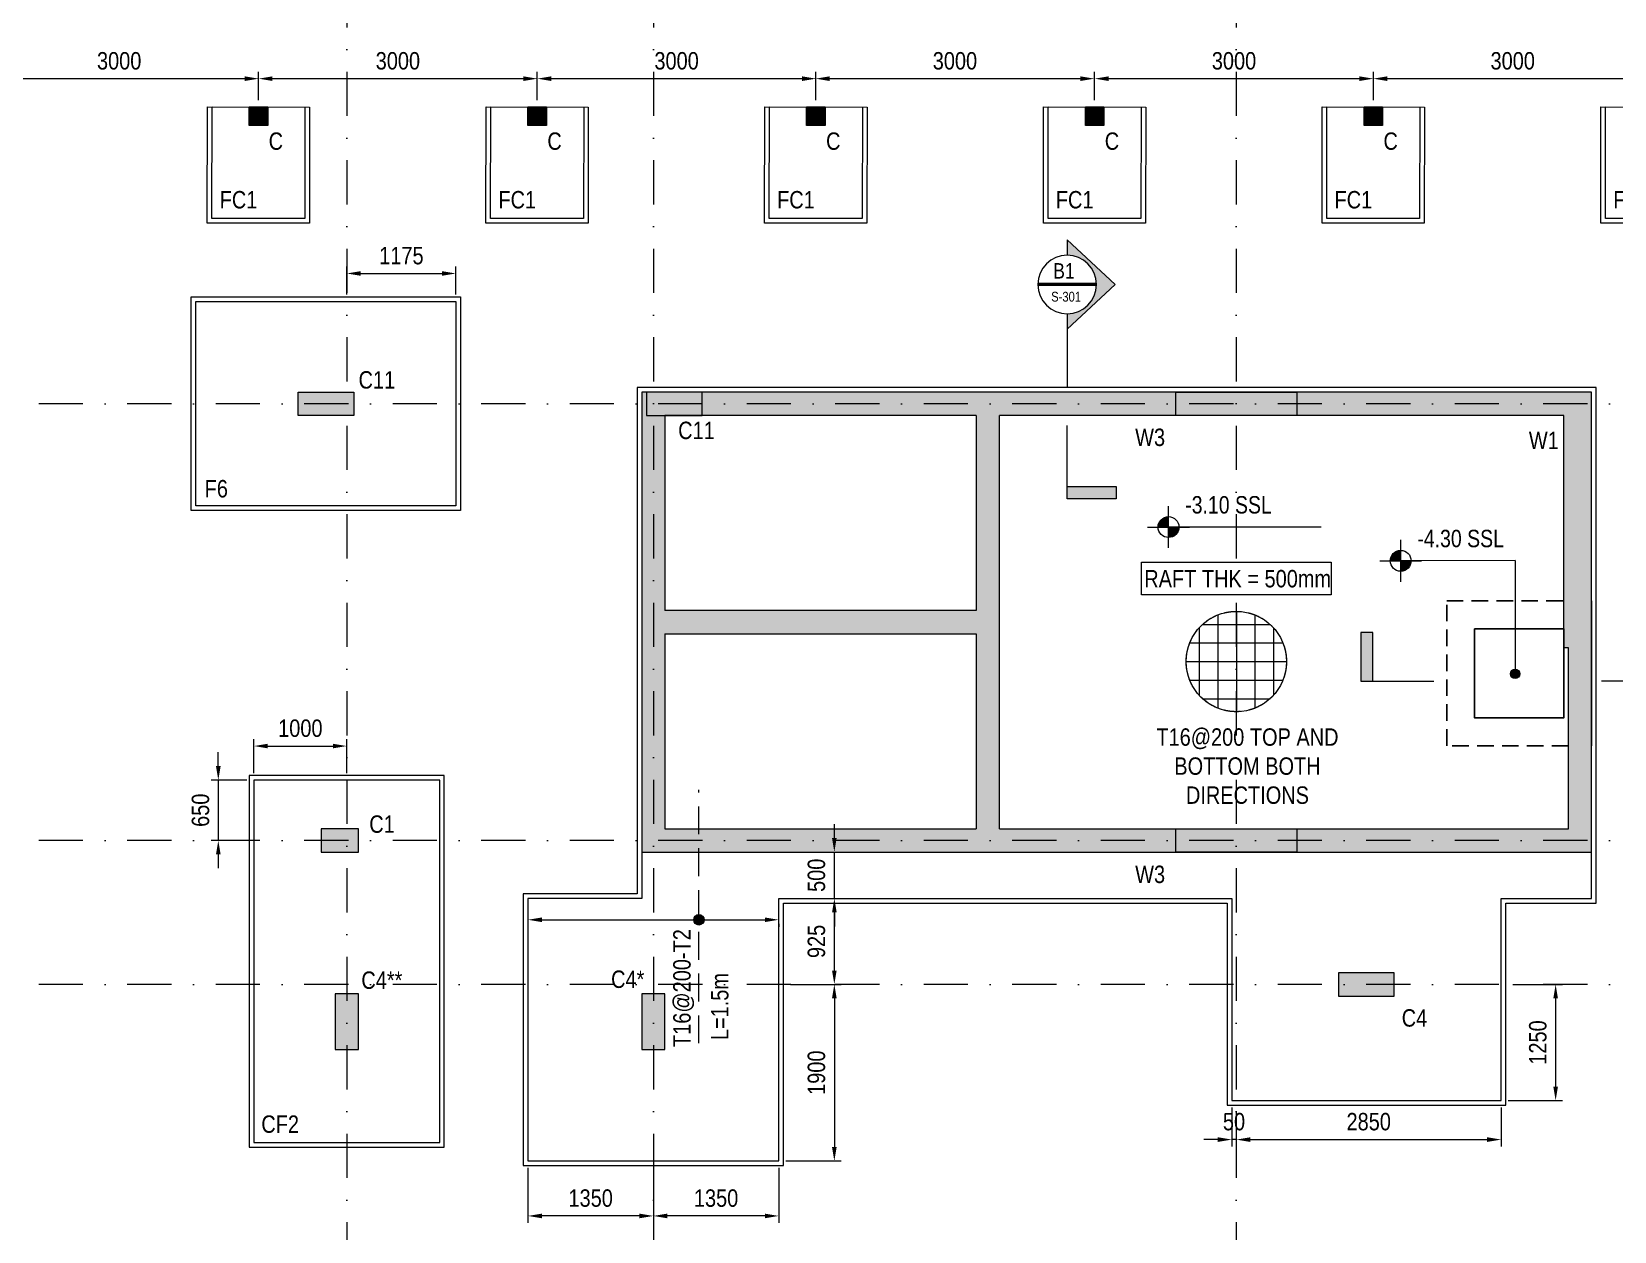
# Model space of a CAD drawing. Header units: millimetres. Extents: x -2277 to 53904, y -32032 to 20357.
# Drawn here: x 17458 to 34494, y -12128 to 786 of the extents above; entities that cross this region are included whole.
import ezdxf
from ezdxf.enums import TextEntityAlignment as Align

# ---------------------------------------------------------------- set-up
doc = ezdxf.new("R2010")
doc.units = ezdxf.units.MM
doc.header["$LTSCALE"] = 75
for name, pattern in [('Dash', [6, 3, -3]), ('DASHDOT2', [12.7, 6.35, -3.175, 0, -3.175]), ('Dot & Dashed', [502.708322, 238.125, -132.291667, 0, -132.291655]), ('Hidden', [6, 4, -2]), ('Hidden 1_16_', [2.38125, 1.5875, -0.79375]), ('Hidden 3_32_', [3.571875, 2.38125, -1.190625])]:
    doc.linetypes.add(name, pattern=pattern)
for name, color, linetype in [('00_A_GRIDS.3D', 1, 'Continuous'), ('02_A_GRIDS.3D', 1, 'Continuous'), ('F7', 7, 'Continuous'), ('S-SLAB', 3, 'Continuous')]:
    doc.layers.add(name, color=color, linetype=linetype)
for name, color, linetype, lineweight in [('A-ANNO-DIMS', 211, 'Continuous', 9), ('A-ANNO-NOTE', 131, 'Continuous', 9), ('A-DETL', 90, 'Continuous', 9), ('A-DETL-GENF', 92, 'Continuous', 9), ('A-DETL-HDLN', 90, 'Hidden 3_32_', 9), ('A-DETL-THIN', 151, 'Continuous', 9), ('A-WALL-HDLN', 110, 'Dash', 13), ('G-ANNO-DIMS', 111, 'Continuous', 9), ('G-ANNO-SYMB', 111, 'Continuous', 9), ('G-ANNO-TEXT', 231, 'Continuous', 9), ('S- FOUNDTION', 2, 'Continuous', 9), ('S-BEAM-IDEN', 2, 'Continuous', 9), ('S-COL', 3, 'Continuous', 13), ('S-COLS-IDEN', 171, 'Continuous', 9), ('S-HATCH', 8, 'Continuous', 9), ('S-PLAIN CONCRETE', 1, 'Continuous', 9), ('TXT', 11, 'Continuous', 9)]:
    doc.layers.add(name, color=color, linetype=linetype, lineweight=lineweight)
doc.styles.add('Arial', font='arial.ttf', dxfattribs={"width": 0.8, "height": 187.5})
doc.styles.add('Arial Narrow', font='ARIALN.TTF', dxfattribs={"height": 187.5})
doc.styles.add('Arial Narrow_1', font='ARIALN.TTF', dxfattribs={"height": 187.5})
doc.styles.add('Arial Narrow_2', font='ARIALN.TTF', dxfattribs={"height": 262.5})
doc.styles.add('GENERATED_STYLE_3', font='arial.ttf', dxfattribs={"width": 0.8})
doc.dimstyles.new('WYE_STANDARD_-_2_5mm', dxfattribs={"dimscale": 304.8, "dimtxt": 187.5, "dimasz": 0.492126, "dimexe": 0.246063, "dimexo": 0.246063, "dimgap": 0.9, "dimtad": 0, "dimdec": 0, "dimzin": 0, "dimdsep": 46, "dimtxsty": 'Arial Narrow_1', "dimcen": 0.09, "dimazin": 0, "dimtfac": 1, "dimtdec": 0, "dimtix": 1, "dimtmove": 0, "dimatfit": 3, "dimfxl": 1, "dimtvp": 1, "dimtolj": 1, "dimtzin": 0, "dimlwd": 13, "dimlwe": 13, "dimarcsym": 2})

# ---------------------------------------------------------------- blocks, each defined once
blk = doc.blocks.new('Spot Elevations - WYE_Spot Elevation - Target Filled-619581-VILLA E - FIRST FLOOR')
at = {"layer": 'G-ANNO-DIMS'}
h = blk.add_hatch(color=256, dxfattribs=at)
edge = h.paths.add_edge_path(flags=0)
edge.add_line((0, 0), (-1.5, 0))
edge.add_arc((0, 0), 1.5, 90, 180, ccw=False)
edge.add_line((0, 1.5), (0, 0))
h = blk.add_hatch(color=256, dxfattribs=at)
edge = h.paths.add_edge_path(flags=0)
edge.add_line((0, 0), (1.5, 0))
edge.add_arc((0, 0), 1.5, 270, 360, ccw=False)
edge.add_line((0, -1.5), (0, 0))
for p, q in [((0, -3), (0, 3)), ((-3, 0), (3.01, 0))]:
    blk.add_line(p, q, dxfattribs=at)
blk.add_circle((0, 0), 1.5, dxfattribs=at)
blk = doc.blocks.new('Section - SECTION_HEAD-614868-VILLA E - FOUNDATION')
at = {"layer": 'G-ANNO-SYMB'}
h = blk.add_hatch(color=256, dxfattribs=at)
edge = h.paths.add_edge_path(flags=0)
edge.add_line((-11.86, 0), (-15.02, 0))
edge.add_line((-15.02, 0), (-5.86, 9.83))
edge.add_line((-5.86, 9.83), (3.31, 0))
edge.add_line((3.31, 0), (0.14, 0))
edge.add_arc((-5.86, 0), 6, 0, 180)
for p, q in [((-5.86, 9.83), (-15.02, 0)), ((3.31, 0), (-5.86, 9.83)), ((-15.02, 0), (-11.86, 0)), ((0.14, 0), (15.14, 0)), ((0.14, 0), (3.31, 0))]:
    blk.add_line(p, q, dxfattribs=at)
for start, end in [(0, 180), (0, 180), (180, 0)]:
    blk.add_arc((-5.86, 0), 6, start, end, dxfattribs=at)
blk = doc.blocks.new('Section - SECTION_TAIL-616140-VILLA E - FOUNDATION')
at = {"layer": 'G-ANNO-SYMB'}
blk.add_hatch(color=256, dxfattribs=at).paths.add_polyline_path([(-12.5, 0), (-15, 0), (-15, 10), (-12.5, 10)], flags=0)
for p, q in [((-12.5, 10), (-15, 10)), ((-15, 10), (-15, 0)), ((-12.5, 0), (-12.5, 10)), ((-15, 0), (0, 0)), ((-15, 0), (-12.5, 0))]:
    blk.add_line(p, q, dxfattribs=at)
blk = doc.blocks.new('163')
at = {"layer": 'A-DETL'}
for p, q in [((5280, 13162), (5280, 12162)), ((5480, 13202), (5480, 12122)), ((5680, 13162), (5680, 12162)), ((5080, 13025), (5080, 12299)), ((5117, 13062), (5843, 13062)), ((5880, 13025), (5880, 12299)), ((4978, 12862), (5980, 12862)), ((4940, 12662), (6020, 12662)), ((4980, 12462), (5980, 12462)), ((5117, 12262), (5843, 12262))]:
    blk.add_line(p, q, dxfattribs=at)
at = {"layer": 'A-DETL-HDLN'}
blk.add_circle((5480, 12662), 540, dxfattribs=at)
at = {"layer": 'A-DETL-THIN'}
blk.add_circle((5480, 12662), 540, dxfattribs=at)
at = {"layer": 'A-WALL-HDLN', "linetype": 'Hidden 1_16_'}
for p, q in [((5280, 13162), (5280, 12162)), ((5480, 13202), (5480, 12122)), ((5680, 13162), (5680, 12162)), ((5080, 13025), (5080, 12299)), ((5117, 13062), (5843, 13062)), ((5880, 13025), (5880, 12299)), ((4978, 12862), (5980, 12862)), ((4940, 12662), (6020, 12662)), ((4980, 12462), (5980, 12462)), ((5117, 12262), (5843, 12262))]:
    blk.add_line(p, q, dxfattribs=at)
at = {"layer": 'G-ANNO-TEXT', "color": 7, "lineweight": 13, "insert": (4607, 11943), "char_height": 187.5, "width": 1985.48, "attachment_point": 1, "style": 'Arial Narrow_2'}
blk.add_mtext('\\pxqc;T16@200 TOP AND BOTTOM BOTH DIRECTIONS', dxfattribs=at)
blk = doc.blocks.new('Standard grid marker')
at = {"layer": '00_A_GRIDS.3D', "linetype": 'DASHDOT2', "lineweight": 0}
blk.add_line((1000, 0), (33692, 0), dxfattribs=at)
at = {"layer": '00_A_GRIDS.3D', "lineweight": 0, "style": 'GENERATED_STYLE_3'}
for tag, p in [('AC_MarkerText_1_0', (-464, -51)), ('AC_MarkerText_1_1', (34828, -51))]:
    blk.add_attdef(tag, text='', height=225, rotation=90, dxfattribs=at).set_placement(p, align=Align.TOP_CENTER)
blk = doc.blocks.new('Standard grid marker_2')
at = {"layer": '00_A_GRIDS.3D', "linetype": 'DASHDOT2', "lineweight": 0}
blk.add_line((1000, 0), (53981, 0), dxfattribs=at)
at = {"layer": '00_A_GRIDS.3D', "lineweight": 0, "style": 'GENERATED_STYLE_3'}
for tag, p in [('AC_MarkerText_1_0', (-300, -215)), ('AC_MarkerText_1_1', (55281, -215))]:
    blk.add_attdef(tag, text='', height=225, rotation=180, dxfattribs=at).set_placement(p, align=Align.TOP_CENTER)
blk = doc.blocks.new('*U34')
at = {"layer": 'S-HATCH'}
blk.add_hatch(color=256, dxfattribs=at).paths.add_polyline_path([(0, 100), (200, 100), (200, -100), (0, -100)])
at = {"layer": 'S-COL'}
blk.add_lwpolyline([(0, 100), (200, 100), (200, -100), (0, -100)], close=True, dxfattribs=at)
at = {"layer": 'S-COLS-IDEN', "insert": (209, -174), "char_height": 187, "width": 330.7, "attachment_point": 1, "rotation": 0, "style": 'Arial Narrow_1'}
blk.add_mtext('C', dxfattribs=at)
blk = doc.blocks.new('*U35')
at = {"layer": 'S-COL', "color": 0, "linetype": 'ByBlock', "lineweight": -2, "transparency": 16777216}
for p in [(19800, -125), (22800, -125), (25800, -125), (28800, -125), (31800, -125)]:
    blk.add_blockref('*U34', p, dxfattribs=at)
blk = doc.blocks.new('fcccc')
at = {"layer": 'S- FOUNDTION'}
blk.add_lwpolyline([(-9268, -6922), (-9268, -8122), (-10268, -8122), (-10268, -6922)], close=True, dxfattribs=at)
at = {"layer": 'S-PLAIN CONCRETE'}
blk.add_lwpolyline([(-9218, -6922), (-9218, -8172), (-10318, -8172), (-10318, -6922)], close=True, dxfattribs=at)
blk = doc.blocks.new('F1')
at = {"layer": 'S-SLAB', "color": 2, "rotation": 359.9088043548457}
blk.add_blockref('fcccc', (21060, 5640), dxfattribs=at)
at = {"layer": 'S-BEAM-IDEN', "lineweight": 20, "insert": (10863, -2170), "char_height": 187.5, "width": 360.76, "attachment_point": 1, "rotation": 359.9088, "style": 'Arial Narrow_1'}
blk.add_mtext('FC1', dxfattribs=at)
blk = doc.blocks.new('*U42')
at = {"layer": '02_A_GRIDS.3D', "rotation": 359.9999999169608}
blk.add_blockref('F1', (-11181, 1366), dxfattribs=at)
blk = doc.blocks.new('*U43')
at = {"layer": '02_A_GRIDS.3D', "color": 0, "linetype": 'ByBlock', "lineweight": -2, "transparency": 16777216}
for p in [(19800, -125), (22800, -125), (25800, -125), (28800, -125), (31800, -125), (34800, -125)]:
    blk.add_blockref('*U42', p, dxfattribs=at)
blk = doc.blocks.new('F7')
at = {"layer": 'S- FOUNDTION'}
blk.add_lwpolyline([(-11106, -14349), (-8906, -14349), (-8906, -17149), (-11106, -17149)], close=True, dxfattribs=at)
at = {"layer": 'S-PLAIN CONCRETE'}
blk.add_lwpolyline([(-11156, -14299), (-8856, -14299), (-8856, -17199), (-11156, -17199)], close=True, dxfattribs=at)
blk = doc.blocks.new('*D77')
at = {"layer": 'A-ANNO-DIMS', "color": 0, "lineweight": 13, "transparency": 16777216}
for p, q in [((19850, -7195), (19850, -6829)), ((20000, -6904), (20700, -6904)), ((20850, -7195), (20850, -6829))]:
    blk.add_line(p, q, dxfattribs=at)
at = {"layer": 'A-ANNO-DIMS', "color": 0, "transparency": 16777216}
for points in [[(20000, -6879), (20000, -6929), (19850, -6904)], [(20700, -6879), (20700, -6929), (20850, -6904)]]:
    blk.add_solid(points, dxfattribs=at)
at = {"layer": 'Defpoints', "color": 0, "transparency": 16777216}
for p in [(20850, -6904), (19850, -7270), (20850, -7270)]:
    blk.add_point(p, dxfattribs=at)
at = {"layer": 'A-ANNO-DIMS', "color": 0, "transparency": 16777216, "insert": (20350, -6713), "char_height": 187.5, "attachment_point": 5, "style": 'Arial Narrow_1'}
blk.add_mtext('\\A1;1000', dxfattribs=at)
blk = doc.blocks.new('*D78')
at = {"layer": 'A-ANNO-DIMS', "color": 0, "lineweight": 13, "transparency": 16777216}
for p, q in [((19467, -7120), (19467, -6970)), ((19775, -7270), (19392, -7270)), ((19467, -7270), (19467, -7920)), ((19775, -7920), (19392, -7920)), ((19467, -8070), (19467, -8220))]:
    blk.add_line(p, q, dxfattribs=at)
at = {"layer": 'A-ANNO-DIMS', "color": 0, "transparency": 16777216}
for points in [[(19442, -7120), (19492, -7120), (19467, -7270)], [(19442, -8070), (19492, -8070), (19467, -7920)]]:
    blk.add_solid(points, dxfattribs=at)
at = {"layer": 'Defpoints', "color": 0, "transparency": 16777216}
for p in [(19850, -7270), (19467, -7920), (19850, -7920)]:
    blk.add_point(p, dxfattribs=at)
at = {"layer": 'A-ANNO-DIMS', "color": 0, "transparency": 16777216, "insert": (19276, -7595), "char_height": 187.5, "attachment_point": 5, "rotation": 90, "style": 'Arial Narrow_1'}
blk.add_mtext('\\A1;650', dxfattribs=at)
blk = doc.blocks.new('*D79')
at = {"layer": 'A-ANNO-DIMS', "color": 0, "lineweight": 13, "transparency": 16777216}
for p, q in [((20850, -2045), (20850, -1742)), ((21000, -1817), (21875, -1817)), ((22025, -2045), (22025, -1742))]:
    blk.add_line(p, q, dxfattribs=at)
at = {"layer": 'A-ANNO-DIMS', "color": 0, "transparency": 16777216}
for points in [[(21000, -1792), (21000, -1842), (20850, -1817)], [(21875, -1792), (21875, -1842), (22025, -1817)]]:
    blk.add_solid(points, dxfattribs=at)
at = {"layer": 'Defpoints', "color": 0, "transparency": 16777216}
for p in [(22025, -1817), (20850, -2120), (22025, -2120)]:
    blk.add_point(p, dxfattribs=at)
at = {"layer": 'A-ANNO-DIMS', "color": 0, "transparency": 16777216, "insert": (21438, -1626), "char_height": 187.5, "attachment_point": 5, "style": 'Arial Narrow_1'}
blk.add_mtext('\\A1;1175', dxfattribs=at)
blk = doc.blocks.new('*D85')
at = {"layer": 'A-ANNO-DIMS', "color": 0, "lineweight": 13, "transparency": 16777216}
for p, q in [((25625, -8545), (26173, -8545)), ((26098, -9320), (26098, -8695)), ((25625, -9470), (26173, -9470))]:
    blk.add_line(p, q, dxfattribs=at)
at = {"layer": 'A-ANNO-DIMS', "color": 0, "transparency": 16777216}
for points in [[(26073, -8695), (26123, -8695), (26098, -8545)], [(26073, -9320), (26123, -9320), (26098, -9470)]]:
    blk.add_solid(points, dxfattribs=at)
at = {"layer": 'Defpoints', "color": 0, "transparency": 16777216}
for p in [(25550, -8545), (26098, -8545), (25550, -9470)]:
    blk.add_point(p, dxfattribs=at)
at = {"layer": 'A-ANNO-DIMS', "color": 0, "transparency": 16777216, "insert": (25906, -9007), "char_height": 187.5, "attachment_point": 5, "rotation": 90, "style": 'Arial Narrow_1'}
blk.add_mtext('\\A1;925', dxfattribs=at)
blk = doc.blocks.new('*D86')
at = {"layer": 'A-ANNO-DIMS', "color": 0, "lineweight": 13, "transparency": 16777216}
for p, q in [((25974, -9470), (26173, -9470)), ((26098, -9620), (26098, -11220)), ((25575, -11370), (26173, -11370))]:
    blk.add_line(p, q, dxfattribs=at)
at = {"layer": 'A-ANNO-DIMS', "color": 0, "transparency": 16777216}
for points in [[(26073, -9620), (26123, -9620), (26098, -9470)], [(26073, -11220), (26123, -11220), (26098, -11370)]]:
    blk.add_solid(points, dxfattribs=at)
at = {"layer": 'Defpoints', "color": 0, "transparency": 16777216}
for p in [(25899, -9470), (25500, -11370), (26098, -11370)]:
    blk.add_point(p, dxfattribs=at)
at = {"layer": 'A-ANNO-DIMS', "color": 0, "transparency": 16777216, "insert": (25906, -10420), "char_height": 187.5, "attachment_point": 5, "rotation": 90, "style": 'Arial Narrow_1'}
blk.add_mtext('\\A1;1900', dxfattribs=at)
blk = doc.blocks.new('*D87')
at = {"layer": 'A-ANNO-DIMS', "color": 0, "lineweight": 13, "transparency": 16777216}
for p, q in [((24150, -11445), (24150, -12037)), ((25500, -11445), (25500, -12037)), ((25350, -11962), (24300, -11962))]:
    blk.add_line(p, q, dxfattribs=at)
at = {"layer": 'A-ANNO-DIMS', "color": 0, "transparency": 16777216}
for points in [[(24300, -11937), (24300, -11987), (24150, -11962)], [(25350, -11937), (25350, -11987), (25500, -11962)]]:
    blk.add_solid(points, dxfattribs=at)
at = {"layer": 'Defpoints', "color": 0, "transparency": 16777216}
for p in [(24150, -11370), (25500, -11370), (24150, -11962)]:
    blk.add_point(p, dxfattribs=at)
at = {"layer": 'A-ANNO-DIMS', "color": 0, "transparency": 16777216, "insert": (24825, -11771), "char_height": 187.5, "attachment_point": 5, "style": 'Arial Narrow_1'}
blk.add_mtext('\\A1;1350', dxfattribs=at)
blk = doc.blocks.new('*D88')
at = {"layer": 'A-ANNO-DIMS', "color": 0, "lineweight": 13, "transparency": 16777216}
for p, q in [((22800, -11445), (22800, -12037)), ((24150, -11495), (24150, -12037)), ((24000, -11962), (22950, -11962))]:
    blk.add_line(p, q, dxfattribs=at)
at = {"layer": 'A-ANNO-DIMS', "color": 0, "transparency": 16777216}
for points in [[(22950, -11937), (22950, -11987), (22800, -11962)], [(24000, -11937), (24000, -11987), (24150, -11962)]]:
    blk.add_solid(points, dxfattribs=at)
at = {"layer": 'Defpoints', "color": 0, "transparency": 16777216}
for p in [(22800, -11370), (24150, -11420), (22800, -11962)]:
    blk.add_point(p, dxfattribs=at)
at = {"layer": 'A-ANNO-DIMS', "color": 0, "transparency": 16777216, "insert": (23475, -11771), "char_height": 187.5, "attachment_point": 5, "style": 'Arial Narrow_1'}
blk.add_mtext('\\A1;1350', dxfattribs=at)
blk = doc.blocks.new('*D89')
at = {"layer": 'A-ANNO-DIMS', "color": 0, "lineweight": 13, "transparency": 16777216}
for p, q in [((33400, -9470), (33937, -9470)), ((33862, -9620), (33862, -10570)), ((33350, -10720), (33937, -10720))]:
    blk.add_line(p, q, dxfattribs=at)
at = {"layer": 'A-ANNO-DIMS', "color": 0, "transparency": 16777216}
for points in [[(33837, -9620), (33887, -9620), (33862, -9470)], [(33837, -10570), (33887, -10570), (33862, -10720)]]:
    blk.add_solid(points, dxfattribs=at)
at = {"layer": 'Defpoints', "color": 0, "transparency": 16777216}
for p in [(33325, -9470), (33275, -10720), (33862, -10720)]:
    blk.add_point(p, dxfattribs=at)
at = {"layer": 'A-ANNO-DIMS', "color": 0, "transparency": 16777216, "insert": (33671, -10095), "char_height": 187.5, "attachment_point": 5, "rotation": 90, "style": 'Arial Narrow_1'}
blk.add_mtext('\\A1;1250', dxfattribs=at)
blk = doc.blocks.new('*D90')
at = {"layer": 'A-ANNO-DIMS', "color": 0, "lineweight": 13, "transparency": 16777216}
for p, q in [((30375, -10795), (30375, -11215)), ((30425, -10845), (30425, -11215)), ((30225, -11140), (30075, -11140)), ((30425, -11140), (30375, -11140)), ((30575, -11140), (30725, -11140))]:
    blk.add_line(p, q, dxfattribs=at)
at = {"layer": 'A-ANNO-DIMS', "color": 0, "transparency": 16777216}
for points in [[(30225, -11115), (30225, -11165), (30375, -11140)], [(30575, -11115), (30575, -11165), (30425, -11140)]]:
    blk.add_solid(points, dxfattribs=at)
at = {"layer": 'Defpoints', "color": 0, "transparency": 16777216}
for p in [(30375, -10720), (30425, -10770), (30375, -11140)]:
    blk.add_point(p, dxfattribs=at)
at = {"layer": 'A-ANNO-DIMS', "color": 0, "transparency": 16777216, "insert": (30400, -10948), "char_height": 187.5, "attachment_point": 5, "style": 'Arial Narrow_1'}
blk.add_mtext('\\A1;50', dxfattribs=at)
blk = doc.blocks.new('*D91')
at = {"layer": 'A-ANNO-DIMS', "color": 0, "lineweight": 13, "transparency": 16777216}
for p, q in [((33275, -10795), (33275, -11215)), ((30575, -11140), (33125, -11140))]:
    blk.add_line(p, q, dxfattribs=at)
at = {"layer": 'A-ANNO-DIMS', "color": 0, "transparency": 16777216}
for points in [[(30575, -11115), (30575, -11165), (30425, -11140)], [(33125, -11115), (33125, -11165), (33275, -11140)]]:
    blk.add_solid(points, dxfattribs=at)
at = {"layer": 'Defpoints', "color": 0, "transparency": 16777216}
for p in [(33275, -10720), (30425, -11140), (33275, -11140)]:
    blk.add_point(p, dxfattribs=at)
at = {"layer": 'A-ANNO-DIMS', "color": 0, "transparency": 16777216, "insert": (31850, -10948), "char_height": 187.5, "attachment_point": 5, "style": 'Arial Narrow_1'}
blk.add_mtext('\\A1;2850', dxfattribs=at)
blk = doc.blocks.new('*D92')
at = {"layer": 'A-ANNO-DIMS', "color": 0, "lineweight": 13, "transparency": 16777216}
for p, q in [((26098, -7895), (26098, -7745)), ((26098, -8545), (26098, -8045)), ((26098, -8695), (26098, -8845))]:
    blk.add_line(p, q, dxfattribs=at)
at = {"layer": 'A-ANNO-DIMS', "color": 0, "transparency": 16777216}
for points in [[(26073, -7895), (26123, -7895), (26098, -8045)], [(26073, -8695), (26123, -8695), (26098, -8545)]]:
    blk.add_solid(points, dxfattribs=at)
at = {"layer": 'Defpoints', "color": 0, "transparency": 16777216}
for p in [(26098, -8045), (26098, -8045), (26098, -8545)]:
    blk.add_point(p, dxfattribs=at)
at = {"layer": 'A-ANNO-DIMS', "color": 0, "transparency": 16777216, "insert": (25906, -8295), "char_height": 187.5, "attachment_point": 5, "rotation": 90, "style": 'Arial Narrow_1'}
blk.add_mtext('\\A1;500', dxfattribs=at)
blk = doc.blocks.new('*D112')
at = {"layer": 'A-ANNO-DIMS', "color": 0, "lineweight": 13, "transparency": 16777216}
for p, q in [((16900, 50), (16900, 355)), ((19900, 50), (19900, 355)), ((17050, 280), (19750, 280))]:
    blk.add_line(p, q, dxfattribs=at)
at = {"layer": 'A-ANNO-DIMS', "color": 0, "transparency": 16777216}
for points in [[(17050, 305), (17050, 255), (16900, 280)], [(19750, 305), (19750, 255), (19900, 280)]]:
    blk.add_solid(points, dxfattribs=at)
at = {"layer": 'Defpoints', "color": 0, "transparency": 16777216}
for p in [(19900, 280), (16900, -25), (19900, -25)]:
    blk.add_point(p, dxfattribs=at)
at = {"layer": 'A-ANNO-DIMS', "color": 0, "transparency": 16777216, "insert": (18400, 471), "char_height": 187.5, "attachment_point": 5, "style": 'Arial Narrow_1'}
blk.add_mtext('\\A1;3000', dxfattribs=at)
blk = doc.blocks.new('*D113')
at = {"layer": 'A-ANNO-DIMS', "color": 0, "lineweight": 13, "transparency": 16777216}
for p, q in [((19900, 50), (19900, 355)), ((22900, 50), (22900, 355)), ((20050, 280), (22750, 280))]:
    blk.add_line(p, q, dxfattribs=at)
at = {"layer": 'A-ANNO-DIMS', "color": 0, "transparency": 16777216}
for points in [[(20050, 305), (20050, 255), (19900, 280)], [(22750, 305), (22750, 255), (22900, 280)]]:
    blk.add_solid(points, dxfattribs=at)
at = {"layer": 'Defpoints', "color": 0, "transparency": 16777216}
for p in [(22900, 280), (19900, -25), (22900, -25)]:
    blk.add_point(p, dxfattribs=at)
at = {"layer": 'A-ANNO-DIMS', "color": 0, "transparency": 16777216, "insert": (21400, 471), "char_height": 187.5, "attachment_point": 5, "style": 'Arial Narrow_1'}
blk.add_mtext('\\A1;3000', dxfattribs=at)
blk = doc.blocks.new('*D114')
at = {"layer": 'A-ANNO-DIMS', "color": 0, "lineweight": 13, "transparency": 16777216}
for p, q in [((22900, 50), (22900, 355)), ((25900, 50), (25900, 355)), ((23050, 280), (25750, 280))]:
    blk.add_line(p, q, dxfattribs=at)
at = {"layer": 'A-ANNO-DIMS', "color": 0, "transparency": 16777216}
for points in [[(23050, 305), (23050, 255), (22900, 280)], [(25750, 305), (25750, 255), (25900, 280)]]:
    blk.add_solid(points, dxfattribs=at)
at = {"layer": 'Defpoints', "color": 0, "transparency": 16777216}
for p in [(25900, 280), (22900, -25), (25900, -25)]:
    blk.add_point(p, dxfattribs=at)
at = {"layer": 'A-ANNO-DIMS', "color": 0, "transparency": 16777216, "insert": (24400, 471), "char_height": 187.5, "attachment_point": 5, "style": 'Arial Narrow_1'}
blk.add_mtext('\\A1;3000', dxfattribs=at)
blk = doc.blocks.new('*D115')
at = {"layer": 'A-ANNO-DIMS', "color": 0, "lineweight": 13, "transparency": 16777216}
for p, q in [((25896, 239), (25896, 205)), ((26046, 280), (28746, 280)), ((28896, 239), (28896, 205))]:
    blk.add_line(p, q, dxfattribs=at)
at = {"layer": 'A-ANNO-DIMS', "color": 0, "transparency": 16777216}
for points in [[(26046, 305), (26046, 255), (25896, 280)], [(28746, 305), (28746, 255), (28896, 280)]]:
    blk.add_solid(points, dxfattribs=at)
at = {"layer": 'Defpoints', "color": 0, "transparency": 16777216}
for p in [(25896, 314), (28896, 314), (28896, 280)]:
    blk.add_point(p, dxfattribs=at)
at = {"layer": 'A-ANNO-DIMS', "color": 0, "transparency": 16777216, "insert": (27396, 471), "char_height": 187.5, "attachment_point": 5, "style": 'Arial Narrow_1'}
blk.add_mtext('\\A1;3000', dxfattribs=at)
blk = doc.blocks.new('*D116')
at = {"layer": 'A-ANNO-DIMS', "color": 0, "lineweight": 13, "transparency": 16777216}
for p, q in [((28900, 50), (28900, 355)), ((31900, 50), (31900, 355)), ((29050, 280), (31750, 280))]:
    blk.add_line(p, q, dxfattribs=at)
at = {"layer": 'A-ANNO-DIMS', "color": 0, "transparency": 16777216}
for points in [[(29050, 305), (29050, 255), (28900, 280)], [(31750, 305), (31750, 255), (31900, 280)]]:
    blk.add_solid(points, dxfattribs=at)
at = {"layer": 'Defpoints', "color": 0, "transparency": 16777216}
for p in [(31900, 280), (28900, -25), (31900, -25)]:
    blk.add_point(p, dxfattribs=at)
at = {"layer": 'A-ANNO-DIMS', "color": 0, "transparency": 16777216, "insert": (30400, 471), "char_height": 187.5, "attachment_point": 5, "style": 'Arial Narrow_1'}
blk.add_mtext('\\A1;3000', dxfattribs=at)
blk = doc.blocks.new('*D117')
at = {"layer": 'A-ANNO-DIMS', "color": 0, "lineweight": 13, "transparency": 16777216}
for p, q in [((31900, 50), (31900, 355)), ((34900, 50), (34900, 355)), ((32050, 280), (34750, 280))]:
    blk.add_line(p, q, dxfattribs=at)
at = {"layer": 'A-ANNO-DIMS', "color": 0, "transparency": 16777216}
for points in [[(32050, 305), (32050, 255), (31900, 280)], [(34750, 305), (34750, 255), (34900, 280)]]:
    blk.add_solid(points, dxfattribs=at)
at = {"layer": 'Defpoints', "color": 0, "transparency": 16777216}
for p in [(34900, 280), (31900, -25), (34900, -25)]:
    blk.add_point(p, dxfattribs=at)
at = {"layer": 'A-ANNO-DIMS', "color": 0, "transparency": 16777216, "insert": (33400, 471), "char_height": 187.5, "attachment_point": 5, "style": 'Arial Narrow_1'}
blk.add_mtext('\\A1;3000', dxfattribs=at)
blk = doc.blocks.new('*D150')
at = {"layer": 'A-DETL-GENF', "color": 0, "lineweight": 13, "transparency": 16777216}
for p, q in [((22800, -8818), (22800, -8849)), ((22950, -8774), (25350, -8774)), ((25500, -8818), (25500, -8849))]:
    blk.add_line(p, q, dxfattribs=at)
at = {"layer": 'A-DETL-GENF', "color": 0, "transparency": 16777216}
for points in [[(22950, -8749), (22950, -8799), (22800, -8774)], [(25350, -8749), (25350, -8799), (25500, -8774)]]:
    blk.add_solid(points, dxfattribs=at)
at = {"layer": 'Defpoints', "color": 0, "transparency": 16777216}
for p in [(22800, -8743), (25500, -8743), (25500, -8774)]:
    blk.add_point(p, dxfattribs=at)
blk = doc.blocks.new('DONAT')
at = {"layer": 'A-ANNO-NOTE'}
blk.add_hatch(color=256, dxfattribs=at).paths.add_polyline_path([(-10861, -13734), (-10856, -13734), (-10847, -13733), (-10835, -13728), (-10827, -13724), (-10818, -13716), (-10812, -13708), (-10806, -13695), (-10804, -13686), (-10803, -13674), (-10805, -13664), (-10807, -13658), (-10809, -13652), (-10814, -13644), (-10823, -13635), (-10833, -13628), (-10843, -13624), (-10854, -13622), (-10869, -13622), (-10882, -13627), (-10888, -13630), (-10898, -13637), (-10904, -13643), (-10909, -13652), (-10914, -13664), (-10915, -13669), (-10915, -13681), (-10914, -13691), (-10908, -13705), (-10905, -13711), (-10898, -13719), (-10890, -13725), (-10878, -13731), (-10871, -13733)], flags=0)
for radius, start, end in [(56.2, 90, 270), (56.2, 90, 270), (56.3, 270, 90), (56.3, 270, 90)]:
    blk.add_arc((-10859, -13678), radius, start, end, dxfattribs=at)

msp = doc.modelspace()

# ---------------------------------------------------------------- hatches: boundary and pattern name
at = {"layer": 'G-ANNO-DIMS'}
h = msp.add_hatch(color=256, dxfattribs=at)
h.dxf.hatch_style = 1
h.paths.add_polyline_path([(33475.7, -6127.2, 1), (33375.7, -6127.2, 1)])
at = {"layer": 'S-HATCH'}
for points in [[(20325, -3095), (20925, -3095), (20925, -3345), (20325, -3345)], [(24675, -3095), (24075, -3095), (24075, -3345), (24675, -3345)], [(29775, -3095.9), (31075, -3095.5), (31075, -3344.5), (29775, -3344.8)], [(27875, -3345), (27625, -3345), (27625, -3995), (27875, -3995)], [(27625, -3995), (27625, -7795), (27875, -7795), (27875, -3995)], [(24275, -5695), (27625, -5695), (27625, -5445), (24275, -5445)], [(20975, -8045.1), (20975, -7795.1), (20575, -7795.1), (20575, -8045.1)], [(31075, -8045), (29775, -8045), (29775, -7795), (31075, -7795)], [(32125, -9595.1), (32125, -9345.1), (31525, -9345.1), (31525, -9595.1)], [(20975, -9570), (20725, -9570), (20725, -10170), (20975, -10170)], [(24275, -9570), (24025, -9570), (24025, -10170), (24275, -10170)]]:
    msp.add_hatch(color=256, dxfattribs=at).paths.add_polyline_path(points)
h = msp.add_hatch(color=256, dxfattribs=at)
h.paths.add_polyline_path([(34249.6, -3095), (24025, -3095), (24025, -8045), (34249.6, -8045)])
h.paths.add_polyline_path([(33949.6, -5846), (33999.6, -5846), (33999.6, -7795), (24275, -7795), (24275, -3345), (33949.6, -3345)], flags=16)

# ---------------------------------------------------------------- linework, layer by layer
at = {"layer": 'A-DETL-GENF', "linetype": 'Hidden'}
msp.add_line((24640.6, -10103.6), (24640.6, -7374), dxfattribs=at)
at = {"layer": 'G-ANNO-DIMS'}
for p, q in [((29796.4, -4547), (29695.4, -4547)), ((31337.9, -4547), (29796.4, -4547)), ((32295, -4909.8), (32194, -4909.8)), ((33425.7, -4906.1), (32295, -4909.8)), ((33425.7, -4906.1), (33425.7, -6127.2))]:
    msp.add_line(p, q, dxfattribs=at)
msp.add_circle((33425.7, -6127.2), 50, dxfattribs=at)
at = {"layer": 'G-ANNO-SYMB', "lineweight": 50}
msp.add_line((28919.8, -1935.8), (28289.8, -1935.8), dxfattribs=at)
at = {"layer": 'S- FOUNDTION'}
msp.add_lwpolyline([(19850, -11170), (21850, -11170), (21850, -7270), (19850, -7270)], close=True, dxfattribs=at)
at = {"layer": 'S-COL'}
for points in [[(20325, -3095), (20925, -3095), (20925, -3345), (20325, -3345)], [(24025, -8045), (34249.6, -8045), (34249.6, -3095), (24025, -3095)], [(24675, -3095), (24075, -3095), (24075, -3345), (24675, -3345)], [(29775, -3095.9), (31075, -3095.5), (31075, -3344.5), (29775, -3344.8)], [(20975, -8045.1), (20975, -7795.1), (20575, -7795.1), (20575, -8045.1), (20975, -8045.1)], [(31075, -8045), (29775, -8045), (29775, -7795), (31075, -7795)], [(32125, -9595.1), (32125, -9345.1), (31525, -9345.1), (31525, -9595.1), (32125, -9595.1)], [(20975, -9570), (20725, -9570), (20725, -10170), (20975, -10170)], [(24275, -9570), (24025, -9570), (24025, -10170), (24275, -10170)]]:
    msp.add_lwpolyline(points, close=True, dxfattribs=at)
for points in [[(27625, -3345), (24275, -3345), (24275, -5445)], [(27625, -3345), (27625, -3995)], [(27875, -7795), (33999.6, -7795), (33999.6, -5846), (33949.6, -5846), (33949.6, -3345), (27875, -3345)], [(27875, -3995), (27875, -3345), (27875, -3345)], [(27625, -3995), (27625, -5445)], [(27875, -7795), (27875, -3995)], [(27625, -5445), (24275, -5445)], [(24275, -5695), (27625, -5695)], [(24275, -5695), (24275, -7795), (27625, -7795)], [(27625, -5695), (27625, -7795)]]:
    msp.add_lwpolyline(points, dxfattribs=at)
at = {"layer": 'S-PLAIN CONCRETE'}
msp.add_lwpolyline([(19800, -11220), (21900, -11220), (21900, -7220), (19800, -7220)], close=True, dxfattribs=at)
at = {"layer": 'S-SLAB', "linetype": 'Hidden 3_32_'}
msp.add_lwpolyline([(33999.6, -6900.8), (32689.6, -6900.8), (32689.6, -5340.8), (33949.6, -5340.8)], dxfattribs=at)
at = {"layer": 'S-SLAB'}
msp.add_lwpolyline([(34249.6, -5340.8), (34249.6, -5340.8), (34249.6, -6900.8)], dxfattribs=at)
msp.add_lwpolyline([(32989.6, -5640.8), (33949.6, -5640.8), (33949.6, -6600.8), (32989.6, -6600.8)], close=True, dxfattribs=at)
at = {"layer": 'TXT', "lineweight": 20, "flags": 128}
msp.add_lwpolyline([(29404.3, -4924.2), (31445.8, -4924.2), (31445.8, -5274.4), (29404.3, -5274.4)], close=True, dxfattribs=at)

# ---------------------------------------------------------------- block references
at = {"xscale": -1, "rotation": 180}
msp.add_blockref('DONAT', (35499.8, -22452.1), dxfattribs=at)
at = {"layer": '00_A_GRIDS.3D', "linetype": 'Continuous', "zscale": 1000, "rotation": 180}
for p in [(53303.8, -3220), (53303.8, -7920), (53303.8, -9470)]:
    msp.add_blockref('Standard grid marker_2', p, dxfattribs=at)
at = {"layer": '02_A_GRIDS.3D', "linetype": 'Dot & Dashed', "zscale": 1000, "rotation": 270}
for p in [(20850, 3259.6), (24150, 3259.6)]:
    msp.add_blockref('Standard grid marker', p, dxfattribs=at)
at = {"layer": '02_A_GRIDS.3D'}
msp.add_blockref('*U43', (0, 0), dxfattribs=at)
at = {"layer": 'A-DETL-GENF'}
msp.add_blockref('163', (24945.1, -18656.3), dxfattribs=at)
at = {"layer": 'F7', "rotation": 270}
msp.add_blockref('F7', (36374, -13225.6), dxfattribs=at)
at = {"layer": 'G-ANNO-DIMS', "xscale": 74.99999999999996, "yscale": 74.99999999999996, "zscale": 74.99999999999996}
for p in [(29695.4, -4547), (32194, -4909.8)]:
    msp.add_blockref('Spot Elevations - WYE_Spot Elevation - Target Filled-619581-VILLA E - FIRST FLOOR', p, dxfattribs=at)
at = {"layer": 'G-ANNO-SYMB', "extrusion": (0, 0, -1)}
for p, xscale, yscale, zscale, rotation in [((-28605, -2243.1), -52.49999999999998, 52.49999999999996, 52.49999999999996, 89.9320430661809), ((-35151.5, -6207.6), 52.49999999999998, 52.49999999999998, 52.49999999999998, 0.0679569338191175)]:
    msp.add_blockref('Section - SECTION_HEAD-614868-VILLA E - FOUNDATION', p, dxfattribs=dict(at, xscale=xscale, yscale=yscale, zscale=zscale, rotation=rotation))
at = {"layer": 'G-ANNO-SYMB'}
for p, xscale, yscale, zscale, rotation in [((28605.9, -3454.1), -52.49999999999996, 52.49999999999995, 52.49999999999995, 269.9992772087297), ((32551.4, -6206.7), 52.49999999999996, 52.49999999999996, 52.49999999999996, 0.0007227912702698093)]:
    msp.add_blockref('Section - SECTION_TAIL-616140-VILLA E - FOUNDATION', p, dxfattribs=dict(at, xscale=xscale, yscale=yscale, zscale=zscale, rotation=rotation))
at = {"layer": 'S-COL'}
msp.add_blockref('*U35', (0, 0), dxfattribs=at)

# ---------------------------------------------------------------- texts
at = {"layer": 'A-ANNO-NOTE', "char_height": 187.5, "width": 1948.101, "rotation": 90, "style": 'Arial Narrow'}
for s, insert, attachment_point in [('T16@200-T2', (24363.7, -10143.3), 1), ('L=1.5m', (24960.7, -10069.5), 7)]:
    msp.add_mtext(s, dxfattribs=dict(at, insert=insert, attachment_point=attachment_point))
at = {"layer": 'G-ANNO-SYMB', "lineweight": 30, "insert": (28685, -1706), "char_height": 165.37, "width": 126.881, "attachment_point": 3, "rotation": 359.99987, "style": 'Arial Narrow_1'}
msp.add_mtext('\\A1;B1', dxfattribs=at)
at = {"layer": 'G-ANNO-SYMB', "lineweight": 20, "insert": (28753.2, -2014.6), "char_height": 105, "width": 323.24, "attachment_point": 3, "rotation": 359.99987, "style": 'Arial Narrow_2'}
msp.add_mtext('S-301', dxfattribs=at)
at = {"layer": 'S-BEAM-IDEN', "lineweight": 20, "char_height": 187.5, "width": 360.759, "attachment_point": 1, "style": 'Arial Narrow_1'}
for s, insert in [('F6', (19320, -4040)), ('CF2', (19930, -10880))]:
    msp.add_mtext(s, dxfattribs=dict(at, insert=insert))
at = {"layer": 'S-COLS-IDEN', "char_height": 187.5, "width": 330.696, "attachment_point": 1, "style": 'Arial Narrow_1'}
for s, insert in [('C11', (20976.9, -2868.6)), ('C11', (24417.2, -3412.3)), ('W3', (29336.1, -3486.6)), ('W1', (33573.9, -3519.8)), ('C1', (21092.2, -7650.5)), ('W3', (29336.1, -8191)), ('C4**', (21006.8, -9330.4)), ('C4*', (23695.1, -9320.1)), ('C4', (32205.2, -9736.8))]:
    msp.add_mtext(s, dxfattribs=dict(at, insert=insert))
at = {"layer": 'TXT', "lineweight": 20, "insert": (29434, -5008.4), "char_height": 187.5, "width": 2423.1, "attachment_point": 1, "style": 'Arial Narrow_1'}
msp.add_mtext('RAFT THK = 500mm', dxfattribs=at)

# ---------------------------------------------------------------- dimensions: what is measured, and where the dimension line sits
at = {"layer": 'A-ANNO-DIMS'}
for base, p1, p2, picture, middle in [((19900, 280), (16900, -25), (19900, -25), '*D112', (18400, 471.5)), ((22900, 280), (19900, -25), (22900, -25), '*D113', (21400, 471.5)), ((25900, 280), (22900, -25), (25900, -25), '*D114', (24400, 471.5)), ((28896.2, 280), (25896.2, 313.6), (28896.2, 313.6), '*D115', (27396.2, 471.5)), ((31900, 280), (28900, -25), (31900, -25), '*D116', (30400, 471.5)), ((34900, 280), (31900, -25), (34900, -25), '*D117', (33400, 471.5)), ((22025, -1817.2), (20850, -2120), (22025, -2120), '*D79', (21437.5, -1625.7)), ((20850, -6904.5), (19850, -7270), (20850, -7270), '*D77', (20350, -6713)), ((30375, -11139.6), (30425, -10770), (30375, -10720), '*D90', (30400, -10948.2)), ((33275, -11139.6), (30425, -11139.6), (33275, -10720), '*D91', (31850, -10948.2)), ((22800, -11962.5), (24150, -11420), (22800, -11370), '*D88', (23475, -11771)), ((24150, -11962.5), (25500, -11370), (24150, -11370), '*D87', (24825, -11771))]:
    dim = msp.add_linear_dim(base=base, p1=p1, p2=p2, dimstyle='WYE_STANDARD_-_2_5mm', override={"dimpost": '<>'}, dxfattribs=at)
    dim.commit()
    dim.dimension.update_dxf_attribs({"geometry": picture, "text_midpoint": middle})
for base, p1, p2, picture, middle in [((19467.1, -7920), (19850, -7270), (19850, -7920), '*D78', (19275.7, -7595)), ((26097.8, -8045), (26097.8, -8545), (26097.8, -8045), '*D92', (25906.3, -8295)), ((26097.8, -8545), (25550, -9470), (25550, -8545), '*D85', (25906.3, -9007.5)), ((26097.8, -11370), (25898.9, -9470), (25500, -11370), '*D86', (25906.3, -10420)), ((33862.4, -10720), (33325, -9470), (33275, -10720), '*D89', (33670.9, -10095))]:
    dim = msp.add_linear_dim(base=base, p1=p1, p2=p2, angle=90, dimstyle='WYE_STANDARD_-_2_5mm', override={"dimpost": '<>'}, dxfattribs=at)
    dim.commit()
    dim.dimension.update_dxf_attribs({"geometry": picture, "text_midpoint": middle})
at = {"layer": 'A-DETL-GENF'}
dim = msp.add_linear_dim(base=(25500, -8774.4), p1=(22800, -8742.9), p2=(25500, -8742.9), text=' ', dimstyle='WYE_STANDARD_-_2_5mm', override={"dimpost": '<>', "dimfxl": 2160.698668}, dxfattribs=at)
dim.commit()
dim.dimension.update_dxf_attribs({"geometry": '*D150', "text_midpoint": (24150, -8774.4)})

# ---------------------------------------------------------------- next in the draw order: texts
at = {"layer": 'G-ANNO-DIMS', "insert": (29874.9, -4213.3), "char_height": 187.5, "width": 2143.95, "attachment_point": 1, "line_spacing_factor": 0.941778, "style": 'Arial', "bg_fill": 3, "box_fill_scale": 1.25, "bg_fill_color": 256, "bg_fill_true_color": 13158600, "bg_fill_transparency": 0}
msp.add_mtext('-3.10 SSL', dxfattribs=at)

# ---------------------------------------------------------------- next in the draw order: linework, layer by layer
at = {"layer": 'S- FOUNDTION'}
msp.add_lwpolyline([(33275, -10720), (33275, -8545), (34249.6, -8545), (34249.6, -3095.9), (24025, -3095), (24025, -8545), (22800, -8545), (22800, -11370), (25500, -11370), (25500, -8545), (30375, -8545), (30375, -10720)], close=True, dxfattribs=at)
at = {"layer": 'S-PLAIN CONCRETE'}
msp.add_lwpolyline([(33325, -10770), (33325, -8595), (34299.6, -8595), (34299.6, -3046), (23975, -3045), (23975, -8495), (22750, -8495), (22750, -11420), (25550, -11420), (25550, -8595), (30325, -8595), (30325, -10770)], close=True, dxfattribs=at)

# ---------------------------------------------------------------- next in the draw order: block references
at = {"layer": '02_A_GRIDS.3D', "linetype": 'Dot & Dashed', "zscale": 1000, "rotation": 270}
msp.add_blockref('Standard grid marker', (30425, 3259.6), dxfattribs=at)

# ---------------------------------------------------------------- next in the draw order: texts
at = {"layer": 'G-ANNO-DIMS', "insert": (32373.5, -4576.1), "char_height": 187.5, "width": 982.514, "attachment_point": 1, "line_spacing_factor": 0.941778, "style": 'Arial', "bg_fill": 3, "box_fill_scale": 1.25, "bg_fill_color": 256, "bg_fill_true_color": 13158600, "bg_fill_transparency": 0}
msp.add_mtext('-4.30 SSL', dxfattribs=at)

doc.saveas('drawing.dxf')
